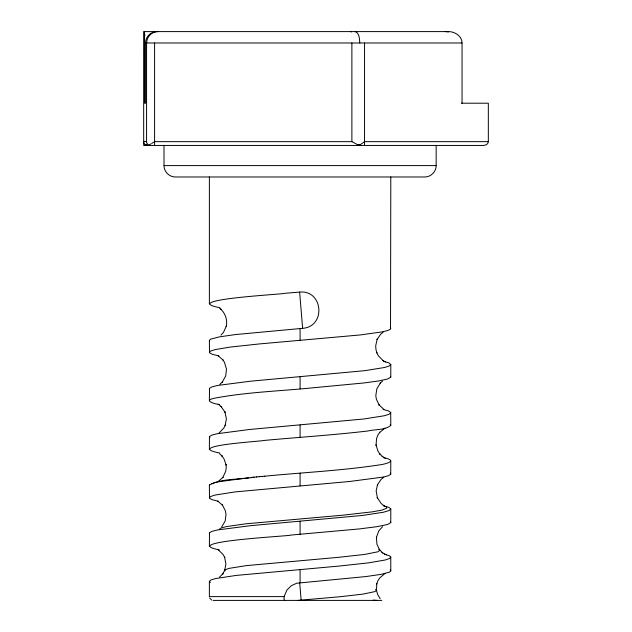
<?xml version="1.0" encoding="UTF-8"?>
<svg xmlns="http://www.w3.org/2000/svg" width="632" height="632" viewBox="0 0 632 632"><rect width="100%" height="100%" fill="white"/><g stroke="black" fill="none" stroke-linecap="round" stroke-linejoin="round"><path stroke-width="0.95" d="M144.507 31.6L144.507 103.206L145.573 103.206L145.573 42.984C145.384 36.498 151.561 30.952 157.953 31.6M146.687 42.984C146.561 37.32 151.253 32.05 156.934 31.647M461.36 103.206L488.339 103.206L488.331 141.805L487.786 143.432L486.474 144.681L483.693 145.447L143.685 145.447L143.661 32.161L145.052 35.281M383.537 457.687C398.255 460.507 386.768 463.935 379.35 464.907C341.399 470.69 302.981 472.467 264.808 476.18M219.881 307.697C177.205 299.615 284.242 294.275 284.487 293.343L299.631 292.079C323.189 289.772 326.199 326.665 302.633 328.332L235.404 334.573L219.525 336.84L210.819 339.092L209.382 340.348L209.476 352.711L212.423 354.347L218.862 355.911M219.865 453.065C182.261 445.75 262.027 441.341 263.481 440.504C298.336 437.265 333.285 435.077 368.053 430.961C375.321 429.16 384.856 430.305 390.797 425.478L390.702 412.356L388.332 410.871L383.087 409.433M297.854 600.4L340.664 596.679L362.744 594.143L374.871 591.615L376.482 590.462L375.55 589.308M384.382 554.193L389.043 555.631L390.758 556.95L390.789 570.933L389.43 572.158L381.104 574.362L365.81 576.574L296.724 583.217L291.273 585.73L286.975 590.012L284.202 596.339L283.989 599.183L284.724 600.4M218.419 501.279L211.941 499.628L209.476 498.158L209.374 485.005C222.401 478.045 239.512 479.878 254.032 477.192M436.159 145.447L436.159 165.6C436.246 171.683 430.858 177.071 424.775 176.984L175.404 176.984C169.313 177.071 163.925 171.683 164.012 165.6L164.012 145.447M390.797 412.728L388.941 414.339L384.138 415.785L363.961 418.969L249.285 429.507L217.084 433.742L211.728 435.148L209.453 436.546L209.374 449.305M390.797 557.195L389.391 558.593L385.267 559.984L368.503 562.867L339.408 566.035L236.155 575.42L215.757 578.525L211.017 579.931L209.374 581.337L209.374 596.608L284.147 596.608M209.374 352.348L210.685 351.037L215.101 349.615L230.348 347.055L259.381 343.934L360.169 334.952L382.052 331.903L387.756 330.52L390.529 329.138L390.797 176.952M209.374 497.795L210.693 496.483L215.117 495.053L234.907 491.925L349.543 481.489L383.434 477.049L388.554 475.667L390.726 474.284L390.797 460.878M209.374 400.814L209.492 388.309L211.997 386.871L217.542 385.465L250.225 381.23L364.759 370.676L384.548 367.492L389.036 366.094L390.797 364.467L390.774 377.178L387.463 379.05L378.442 380.993L364.237 382.929L313.203 387.772C280.395 391.113 247.183 392.03 214.722 398.168C202.714 400.475 214.422 404.006 219.351 404.472M383.964 505.924L388.822 507.362L390.789 508.91L390.774 522.632L387.471 524.505L376.727 526.709L359.355 528.929L290.688 535.091C292.039 536.039 176.77 541.521 219.336 549.887M209.374 546.23L209.492 532.784L211.981 531.354L217.527 529.948L250.193 525.713L362.349 515.459L383.269 512.276L389.028 510.593L390.797 509.021M224.834 570.988L225.095 569.819L228.8 568.413L246.496 565.601L338.507 557.329L364.419 554.469L377.731 551.839L379.848 550.401L378.694 549.2M224.621 570.522L225.932 564.107L224.581 557.148L224.787 557.614L223.064 554.469L218.127 549.706M219.257 529.355L220.829 528.107L226.319 526.606L245.635 523.833L342.955 515.175L372.548 511.825L382.273 510.008L386.689 508.183L386.397 506.88L383.213 505.568M224.834 570.056L222.274 574.575L223.136 573.611L219.541 577.063M221.706 526.922L225.197 520.95L226.011 514.258L225.363 510.774L222.345 504.913L222.701 505.403L217.756 501.089M220.995 335.094L223.499 332.337L226.532 325.654L226.256 326.578C227.757 319.934 225.205 312.69 219.881 308.448L221.35 309.443M219.833 384.382L222.717 381.617L222.219 382.107L225.727 375.929L226.477 369.025L224.407 362.223L222.583 359.474L222.938 359.956L218.135 355.792M382.621 526.606L378.734 530.967L376.356 537.65L376.419 537.192L376.909 544.286L379.832 550.164M382.518 381.12L380.069 383.284L380.567 382.795L376.838 388.806L375.803 395.64L376.38 399.227L379.311 405.302L378.955 404.828L383.901 409.37M219.012 433.062L223.862 427.967L225.34 425.052L225.134 425.518L226.39 418.921L224.905 411.795L225.111 412.269L220.923 406.344L221.579 406.842L218.174 404.243M383.229 332.1L380.606 334.312L377.02 339.597L377.233 339.131L375.7 345.751L375.929 349.401L376.917 353.004L376.704 352.538L378.41 355.848L383.403 360.912L382.731 360.414L385.599 361.986M383.79 477.231L381.041 479.483L377.344 484.957L377.557 484.491L376.143 490.961L377.423 498.008L377.209 497.542L381.183 503.483L383.845 505.632M217.653 481.971L223.041 477.247L222.685 477.729L225.75 471.211L226.224 467.806L226.058 464.567L226.13 465.026L223.957 458.745L221.872 455.838L222.369 456.328L219.699 453.871M384.959 573.477L379.611 578.051L377.723 581.1L376.522 584.395L376.798 583.47L376.482 590.462M384.975 428.069L379.437 432.675L379.793 432.185L377.817 435.29L376.546 438.655L376.064 445.323L375.993 444.865L378.007 451.232L380.03 454.203L379.532 453.721L382.668 456.754L382.155 456.257L385.243 458.2M151.743 143.417L154.587 141.655L351.882 141.655L357.341 144.523L361.109 145.447M150.93 143.914L148.82 145.091L150.487 145.447M146.987 144.404L144.61 145.447M211.76 483.812L214.517 482.714M215.504 482.437L216.61 482.161M217.835 481.884L248.676 477.721M251.157 477.468L256.671 476.939M256.474 476.955L259.365 476.686M259.207 476.694L262.106 476.425M261.98 476.441L264.895 476.173M147.627 145.447C150.211 145.131 145.637 143.417 146.569 141.655L146.569 42.984M356.614 145.447L360.682 144.404L364.546 141.655L488.339 141.655M143.717 31.6L448.12 31.6C454.59 31.402 461.992 35.953 462.047 42.984L462.047 103.206M145.573 42.984L462.047 42.984M146.569 141.655C141.078 139.806 144.586 145.945 147.335 145.447M164.012 165.6L436.159 165.6M213.166 600.4L381.807 600.4M377.193 600.4L373.228 600.092M445.22 31.6L448.586 31.924M355.247 31.6C359.561 33.101 359.49 39.152 359.782 42.984M350.539 31.6L351.51 31.916M383.948 361.417L388.814 362.855L390.797 364.467M386.326 554.872L381.965 552.479L382.787 552.976L379.477 549.682M210.345 582.475L209.374 581.369M211.767 600.131L209.642 597.998M390.165 569.938L390.797 570.838M390.165 424.57L390.797 425.478M209.919 437.692L209.374 436.862M390.276 327.732L390.797 328.553M390.276 473.155L390.797 473.976M390.41 521.732L390.797 522.443M390.41 376.285L390.797 376.988M209.603 533.7L209.374 533.163M209.603 389.225L209.374 388.688M209.611 485.558L209.374 485.005M209.611 340.988L209.374 340.443M380.235 598.796L377.636 594.507L376.411 589.996M299.631 292.079L302.633 328.332M299.687 582.712L301.156 600.4M364.546 42.984L364.546 145.447M351.882 42.984L351.882 141.655M300.089 328.545L300.089 340.411M300.089 376.814L300.089 388.87M300.089 425.004L300.089 437.36M300.089 473.147L300.089 485.85M300.089 521.297L300.089 534.301M300.089 569.487L300.089 582.68M209.374 176.952L209.374 303.952M154.587 42.984L154.587 145.447"/></g></svg>
